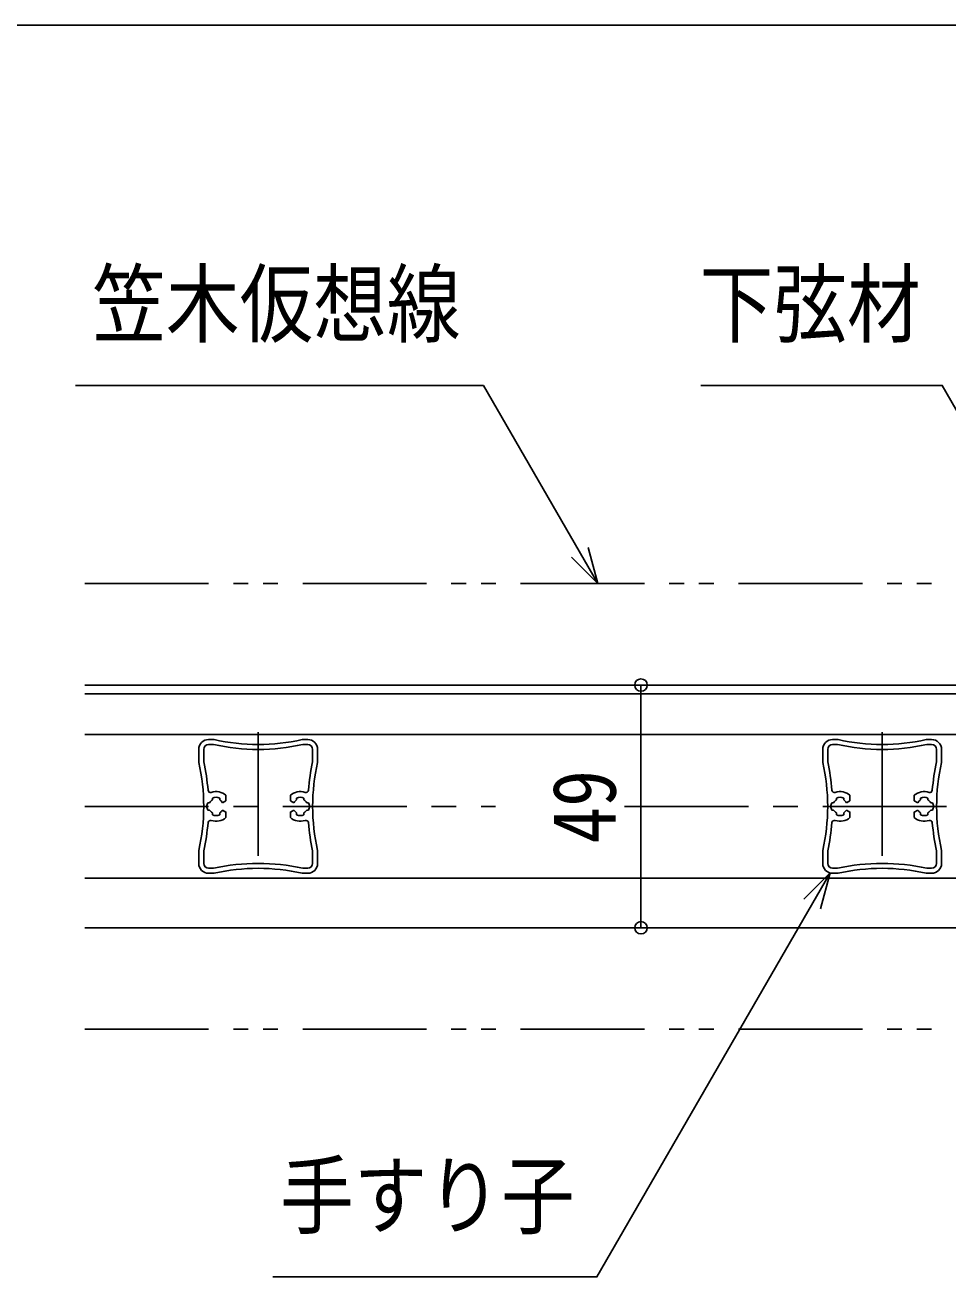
# Model space of a CAD drawing. Units: millimetres on the paper, scale 1:5. Extents: x -210 to 210, y -148 to 148.
# Drawn here: x 78 to 115.3, y 86 to 136.5 of the extents above; entities that cross this region are included whole.
import ezdxf
from ezdxf.enums import TextEntityAlignment as Align

# ---------------------------------------------------------------- set-up
doc = ezdxf.new("R2010")
doc.units = ezdxf.units.MM
doc.linetypes.add('CHAIN1', pattern=[8, 5, -1, 1, -1])
doc.linetypes.add('DOUBLE_CHAIN1', pattern=[8.8, 5, -1, 0.6, -0.6, 0.6, -1])
for name, color, linetype in [('0-3_04', 2, 'Continuous'), ('0-5_06', 6, 'Continuous'), ('1-5_図枠1_1', 7, 'Continuous')]:
    doc.layers.add(name, color=color, linetype=linetype)
doc.styles.add('ＭＳ ゴシック', font='')
doc.styles.get('ＭＳ ゴシック').set_extended_font_data('MS Gothic')

msp = doc.modelspace()

# ---------------------------------------------------------------- linework, layer by layer
at = {"layer": '0-3_04'}
for p, q in [((135.399, 109.851), (80.399, 109.851)), ((135.399, 109.491), (80.399, 109.491)), ((135.399, 107.851), (80.399, 107.851)), ((84.999, 106.729), (84.999, 107.251)), ((85.199, 107.251), (85.199, 106.751)), ((85.399, 107.651), (85.622, 107.651)), ((85.399, 107.451), (85.599, 107.451)), ((89.399, 107.651), (89.177, 107.651)), ((89.399, 107.451), (89.199, 107.451)), ((89.599, 107.251), (89.599, 106.751)), ((89.799, 106.729), (89.799, 107.251)), ((110.199, 106.729), (110.199, 107.251)), ((110.399, 107.251), (110.399, 106.751)), ((110.599, 107.651), (110.822, 107.651)), ((110.599, 107.451), (110.799, 107.451)), ((114.599, 107.651), (114.377, 107.651)), ((114.599, 107.451), (114.399, 107.451)), ((114.799, 107.251), (114.799, 106.751)), ((114.999, 106.729), (114.999, 107.251)), ((85.549, 105.211), (85.549, 105.289)), ((85.849, 105.211), (85.849, 105.289)), ((88.949, 105.211), (88.949, 105.289)), ((89.249, 105.211), (89.249, 105.289)), ((110.749, 105.211), (110.749, 105.289)), ((111.049, 105.211), (111.049, 105.289)), ((114.149, 105.211), (114.149, 105.289)), ((114.449, 105.211), (114.449, 105.289)), ((85.361, 105.101), (85.439, 105.101)), ((85.361, 104.801), (85.439, 104.801)), ((85.549, 104.691), (85.549, 104.613)), ((85.849, 104.691), (85.849, 104.613)), ((88.949, 104.691), (88.949, 104.613)), ((89.249, 104.691), (89.249, 104.613)), ((89.437, 105.101), (89.359, 105.101)), ((89.437, 104.801), (89.359, 104.801)), ((110.561, 105.101), (110.639, 105.101)), ((110.561, 104.801), (110.639, 104.801)), ((110.749, 104.691), (110.749, 104.613)), ((111.049, 104.691), (111.049, 104.613)), ((114.149, 104.691), (114.149, 104.613)), ((114.449, 104.691), (114.449, 104.613)), ((114.637, 105.101), (114.559, 105.101)), ((114.637, 104.801), (114.559, 104.801)), ((84.999, 103.173), (84.999, 102.651)), ((85.199, 102.651), (85.199, 103.151)), ((89.599, 102.651), (89.599, 103.151)), ((89.799, 103.173), (89.799, 102.651)), ((110.199, 103.173), (110.199, 102.651)), ((110.399, 102.651), (110.399, 103.151)), ((114.799, 102.651), (114.799, 103.151)), ((114.999, 103.173), (114.999, 102.651)), ((85.399, 102.451), (85.599, 102.451)), ((85.399, 102.251), (85.622, 102.251)), ((89.399, 102.251), (89.177, 102.251)), ((89.399, 102.451), (89.199, 102.451)), ((110.599, 102.451), (110.799, 102.451)), ((110.599, 102.251), (110.822, 102.251)), ((114.599, 102.251), (114.377, 102.251)), ((114.599, 102.451), (114.399, 102.451)), ((135.399, 102.051), (80.399, 102.051)), ((135.399, 100.051), (80.399, 100.051))]:
    msp.add_line(p, q, dxfattribs=at)
at = {"layer": '0-3_04', "linetype": 'CHAIN1'}
for p, q in [((87.399, 107.951), (87.399, 101.951)), ((112.599, 107.951), (112.599, 101.951)), ((80.399, 104.951), (96.986, 104.951)), ((102.2, 104.951), (119.672, 104.951))]:
    msp.add_line(p, q, dxfattribs=at)
at = {"layer": '0-3_04', "linetype": 'DOUBLE_CHAIN1'}
msp.add_line((80.399, 95.951), (151.899, 95.951), dxfattribs=at)
msp.add_lwpolyline([(80.399, 113.951), (151.899, 113.951), (151.899, 95.951)], dxfattribs=at)
at = {"layer": '0-3_04'}
for points in [[(85.959, 105.101), (86.099, 105.182), (86.099, 105.398)], [(88.839, 105.101), (88.699, 105.182), (88.699, 105.398)], [(111.159, 105.101), (111.299, 105.182), (111.299, 105.398)], [(114.039, 105.101), (113.899, 105.182), (113.899, 105.398)], [(85.959, 104.801), (86.099, 104.72), (86.099, 104.504)], [(88.839, 104.801), (88.699, 104.72), (88.699, 104.504)], [(111.159, 104.801), (111.299, 104.72), (111.299, 104.504)], [(114.039, 104.801), (113.899, 104.72), (113.899, 104.504)]]:
    msp.add_lwpolyline(points, dxfattribs=at)
for centre, radius, start, end in [((85.399, 107.251), 0.4, 90, 180), ((85.399, 107.251), 0.2, 90, 180), ((87.399, 115.451), 8.2, 257.3196, 270), ((87.399, 115.451), 8, 257.1614, 270), ((87.399, 115.451), 8, 270, 282.8386), ((87.399, 115.451), 8.2, 270, 282.6804), ((89.399, 107.251), 0.4, 0, 90), ((89.399, 107.251), 0.2, 0, 90), ((110.599, 107.251), 0.4, 90, 180), ((110.599, 107.251), 0.2, 90, 180), ((112.599, 115.451), 8.2, 257.3196, 270), ((112.599, 115.451), 8, 257.1614, 270), ((112.599, 115.451), 8, 270, 282.8386), ((112.599, 115.451), 8.2, 270, 282.6804), ((114.599, 107.251), 0.4, 0, 90), ((114.599, 107.251), 0.2, 0, 90), ((77.199, 104.951), 8, 0, 12.8386), ((77.199, 104.951), 8.2, 4.5772, 12.6804), ((97.599, 104.951), 8.2, 167.3196, 175.4228), ((97.599, 104.951), 8, 167.1614, 180), ((102.399, 104.951), 8, 0, 12.8386), ((102.399, 104.951), 8.2, 4.5772, 12.6804), ((122.799, 104.951), 8.2, 167.3196, 175.4228), ((122.799, 104.951), 8, 167.1614, 180), ((85.473, 105.613), 0.1, 184.5772, 288.8765), ((85.699, 104.951), 0.3, 120, 150), ((85.699, 104.951), 0.6, 48.1897, 108.8765), ((85.699, 104.951), 0.37, 66.0835, 113.9165), ((85.699, 104.951), 0.3, 30, 60), ((89.099, 104.951), 0.6, 71.1235, 131.8103), ((89.099, 104.951), 0.3, 120, 150), ((89.099, 104.951), 0.37, 66.0835, 113.9165), ((89.099, 104.951), 0.3, 30, 60), ((89.326, 105.613), 0.1, 251.1235, 355.4228), ((110.673, 105.613), 0.1, 184.5772, 288.8765), ((110.899, 104.951), 0.3, 120, 150), ((110.899, 104.951), 0.6, 48.1897, 108.8765), ((110.899, 104.951), 0.37, 66.0835, 113.9165), ((110.899, 104.951), 0.3, 30, 60), ((114.299, 104.951), 0.6, 71.1235, 131.8103), ((114.299, 104.951), 0.3, 120, 150), ((114.299, 104.951), 0.37, 66.0835, 113.9165), ((114.299, 104.951), 0.3, 30, 60), ((114.526, 105.613), 0.1, 251.1235, 355.4228), ((77.199, 104.951), 8, 347.1614, 360), ((85.699, 104.951), 0.37, 156.0835, 180.0001), ((85.699, 104.951), 0.37, 179.9999, 203.9165), ((85.699, 104.951), 0.3, 210, 240), ((85.699, 104.951), 0.3, 300, 330), ((89.099, 104.951), 0.3, 210, 240), ((89.099, 104.951), 0.3, 300, 330), ((89.099, 104.951), 0.37, 359.9999, 23.9165), ((89.099, 104.951), 0.37, 336.0835, 0.0001), ((97.599, 104.951), 8, 180, 192.8386), ((102.399, 104.951), 8, 347.1614, 360), ((110.899, 104.951), 0.37, 156.0835, 180.0001), ((110.899, 104.951), 0.37, 179.9999, 203.9165), ((110.899, 104.951), 0.3, 210, 240), ((110.899, 104.951), 0.3, 300, 330), ((114.299, 104.951), 0.3, 210, 240), ((114.299, 104.951), 0.3, 300, 330), ((114.299, 104.951), 0.37, 359.9999, 23.9165), ((114.299, 104.951), 0.37, 336.0835, 0.0001), ((122.799, 104.951), 8, 180, 192.8386), ((77.199, 104.951), 8.2, 347.3196, 355.4228), ((85.473, 104.289), 0.1, 71.1235, 175.4228), ((85.699, 104.951), 0.6, 251.1235, 311.8103), ((85.699, 104.951), 0.37, 246.0835, 293.9165), ((89.099, 104.951), 0.6, 228.1897, 288.8765), ((89.099, 104.951), 0.37, 246.0835, 293.9165), ((89.326, 104.289), 0.1, 4.5772, 108.8765), ((97.599, 104.951), 8.2, 184.5772, 192.6804), ((102.399, 104.951), 8.2, 347.3196, 355.4228), ((110.673, 104.289), 0.1, 71.1235, 175.4228), ((110.899, 104.951), 0.6, 251.1235, 311.8103), ((110.899, 104.951), 0.37, 246.0835, 293.9165), ((114.299, 104.951), 0.6, 228.1897, 288.8765), ((114.299, 104.951), 0.37, 246.0835, 293.9165), ((114.526, 104.289), 0.1, 4.5772, 108.8765), ((122.799, 104.951), 8.2, 184.5772, 192.6804), ((85.399, 102.651), 0.4, 180, 270), ((85.399, 102.651), 0.2, 180, 270), ((87.399, 94.451), 8.2, 90, 102.6804), ((87.399, 94.451), 8.2, 77.3196, 90), ((89.399, 102.651), 0.4, 270, 360), ((89.399, 102.651), 0.2, 270, 360), ((110.599, 102.651), 0.4, 180, 270), ((110.599, 102.651), 0.2, 180, 270), ((112.599, 94.451), 8.2, 90, 102.6804), ((112.599, 94.451), 8.2, 77.3196, 90), ((114.599, 102.651), 0.4, 270, 360), ((114.599, 102.651), 0.2, 270, 360), ((87.399, 94.451), 8, 90, 102.8386), ((87.399, 94.451), 8, 77.1614, 90), ((112.599, 94.451), 8, 90, 102.8386), ((112.599, 94.451), 8, 77.1614, 90)]:
    msp.add_arc(centre, radius, start, end, dxfattribs=at)
at = {"layer": '0-5_06'}
for p, q in [((101.111, 113.951), (100.723, 115.4)), ((101.111, 113.951), (100.051, 115.012)), ((102.859, 109.851), (102.859, 100.051)), ((110.496, 102.264), (109.436, 101.204)), ((110.496, 102.264), (110.108, 100.815))]:
    msp.add_line(p, q, dxfattribs=at)
for points in [[(101.111, 113.951), (96.493, 121.951), (80.023, 121.951)], [(122.012, 109.851), (115.026, 121.951), (105.281, 121.951)], [(110.496, 102.264), (101.078, 85.951), (87.99, 85.951)]]:
    msp.add_lwpolyline(points, dxfattribs=at)
for centre in [(102.859, 109.851), (102.859, 100.051)]:
    msp.add_circle(centre, 0.25, dxfattribs=at)
at = {"layer": '1-5_図枠1_1'}
msp.add_line((-198, 136.5), (140.707, 136.5), dxfattribs=at)

# ---------------------------------------------------------------- texts
at = {"layer": '0-5_06', "style": 'ＭＳ ゴシック', "width": 0.85}
for s, p in [('笠木仮想線', (80.697, 123.187)), ('下弦材', (105.231, 123.187)), ('手すり子', (88.283, 87.187))]:
    msp.add_text(s, height=2.566, dxfattribs=at).set_placement(p, align=Align.BOTTOM_LEFT)
msp.add_text('49', height=2.566, rotation=90, dxfattribs=at).set_placement((102.609, 103.451), align=Align.BOTTOM_LEFT)

doc.saveas('drawing.dxf')
